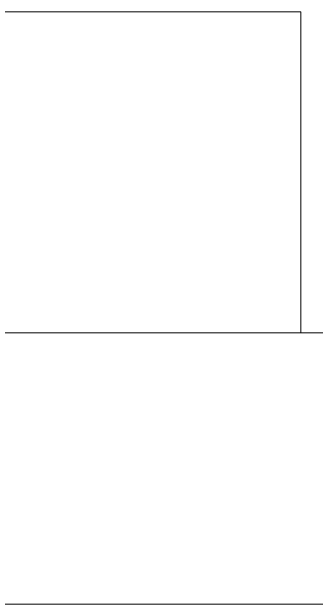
# Model space of a CAD drawing. Header units: millimetres. Extents: x -99196 to 15601, y -9661 to 93550.
# Drawn here: x -9085 to -8749, y 18600 to 19255 of the extents above; entities that cross this region are included whole.
import ezdxf

# ---------------------------------------------------------------- set-up
doc = ezdxf.new("R2010")
doc.units = ezdxf.units.MM
doc.linetypes.add('Centre', pattern=[31.75, 6.35, -4.7625, 15.875, -4.7625])
for name, color, linetype, lineweight in [('M-EQPM', 44, 'Continuous', 5), ('NET-THAY', 2, 'Continuous', 9), ('TRUC', 225, 'Continuous', 5)]:
    doc.layers.add(name, color=color, linetype=linetype, lineweight=lineweight)

# ---------------------------------------------------------------- blocks, each defined once
blk = doc.blocks.new('ALB-AC MAY LANH - Generic _Without Brackets_-1836009-MẶT ĐỨNG 14-1')
at = {"layer": 'M-EQPM'}
for p, q in [((-9635.52, 19255), (-8765.52, 19255)), ((-8765.52, 19255), (-8765.52, 18900))]:
    blk.add_line(p, q, dxfattribs=at)

msp = doc.modelspace()

# ---------------------------------------------------------------- linework, layer by layer
at = {"layer": 'NET-THAY'}
msp.add_line((-8100.52, 18900), (-10300.52, 18900), dxfattribs=at)
msp.add_lwpolyline([(-10300.52, 18600), (-8100.52, 18600)], dxfattribs=at)
at = {"layer": 'TRUC', "linetype": 'Centre', "ltscale": 75}
msp.add_line((-99096.41, 18600), (15600.63, 18600), dxfattribs=at)

# ---------------------------------------------------------------- block references
at = {"layer": 'M-EQPM'}
msp.add_blockref('ALB-AC MAY LANH - Generic _Without Brackets_-1836009-MẶT ĐỨNG 14-1', (0, 0), dxfattribs=at)

doc.saveas('drawing.dxf')
